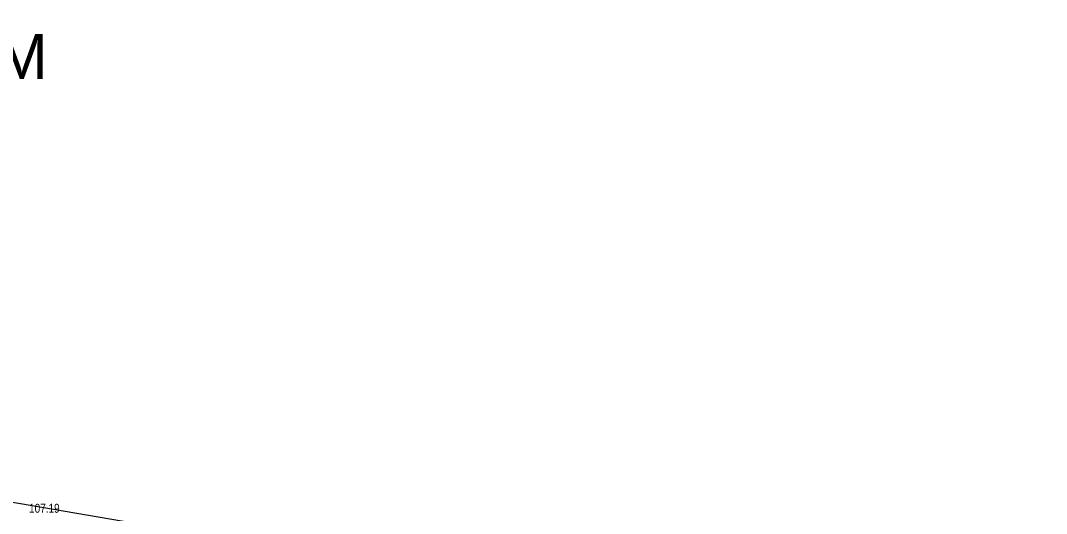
# Model space of a CAD drawing. Header units: metres. Extents: x 429565 to 431255, y 2472510 to 2473324.
# Drawn here: x 430617.7 to 431018.7, y 2472889.3 to 2473081.8 of the extents above; entities that cross this region are included whole.
import ezdxf

# ---------------------------------------------------------------- set-up
doc = ezdxf.new("R2010")
doc.units = ezdxf.units.M
doc.set_wipeout_variables(frame=1)
for name, color, linetype in [('BV_Ten_Chugiai', 7, 'Continuous'), ('Docao', 7, 'Continuous'), ('hanh nha', 6, 'Continuous')]:
    doc.layers.add(name, color=color, linetype=linetype)
doc.layers.add('PLine_74', color=74, linetype='Continuous', lineweight=0)
doc.styles.add('arial', font='arial.ttf')
doc.styles.get("Standard").update_dxf_attribs({"font": 'arial.ttf'})

# ---------------------------------------------------------------- blocks, each defined once
blk = doc.blocks.new('A$Ce915ad33')
at = {"layer": 'PLine_74', "color": 8, "flags": 128}
blk.add_lwpolyline([(430513.54, 2472748.35), (430684.57, 2472710.27), (430825.15, 2472620.9), (431016.18, 2472539.52), (431216.96, 2472528.18), (431248.4, 2472665.71), (431122.68, 2472684.57), (430973.35, 2472718.12), (430847.53, 2472782.65), (430755.16, 2472869.51), (430572.78, 2472900.71)], dxfattribs=at)
at = {"layer": 'Docao', "color": 8, "width": 0.8}
blk.add_text('107.19', height=3.5, dxfattribs=at).set_placement((430621.01, 2472889.54))

msp = doc.modelspace()

# ---------------------------------------------------------------- block references
at = {"layer": 'hanh nha'}
msp.add_blockref('A$Ce915ad33', (0, 0), dxfattribs=at)

# ---------------------------------------------------------------- next in the draw order: wipeouts: each hides what was drawn before it
msp.add_wipeout([(430175.8, 2473057.84), (430632.69, 2473057.84), (430632.69, 2473081.8), (430175.8, 2473081.8)]).dxf.layer = 'BV_Ten_Chugiai'

# ---------------------------------------------------------------- next in the draw order: texts
at = {"layer": 'BV_Ten_Chugiai', "linetype": 'Continuous', "style": 'arial'}
msp.add_text('TUYẾN ỐNG HDPE 2-DN710 DÀI 1800M', height=17.496, dxfattribs=at).set_placement((430174.71, 2473059.01))

doc.saveas('drawing.dxf')
